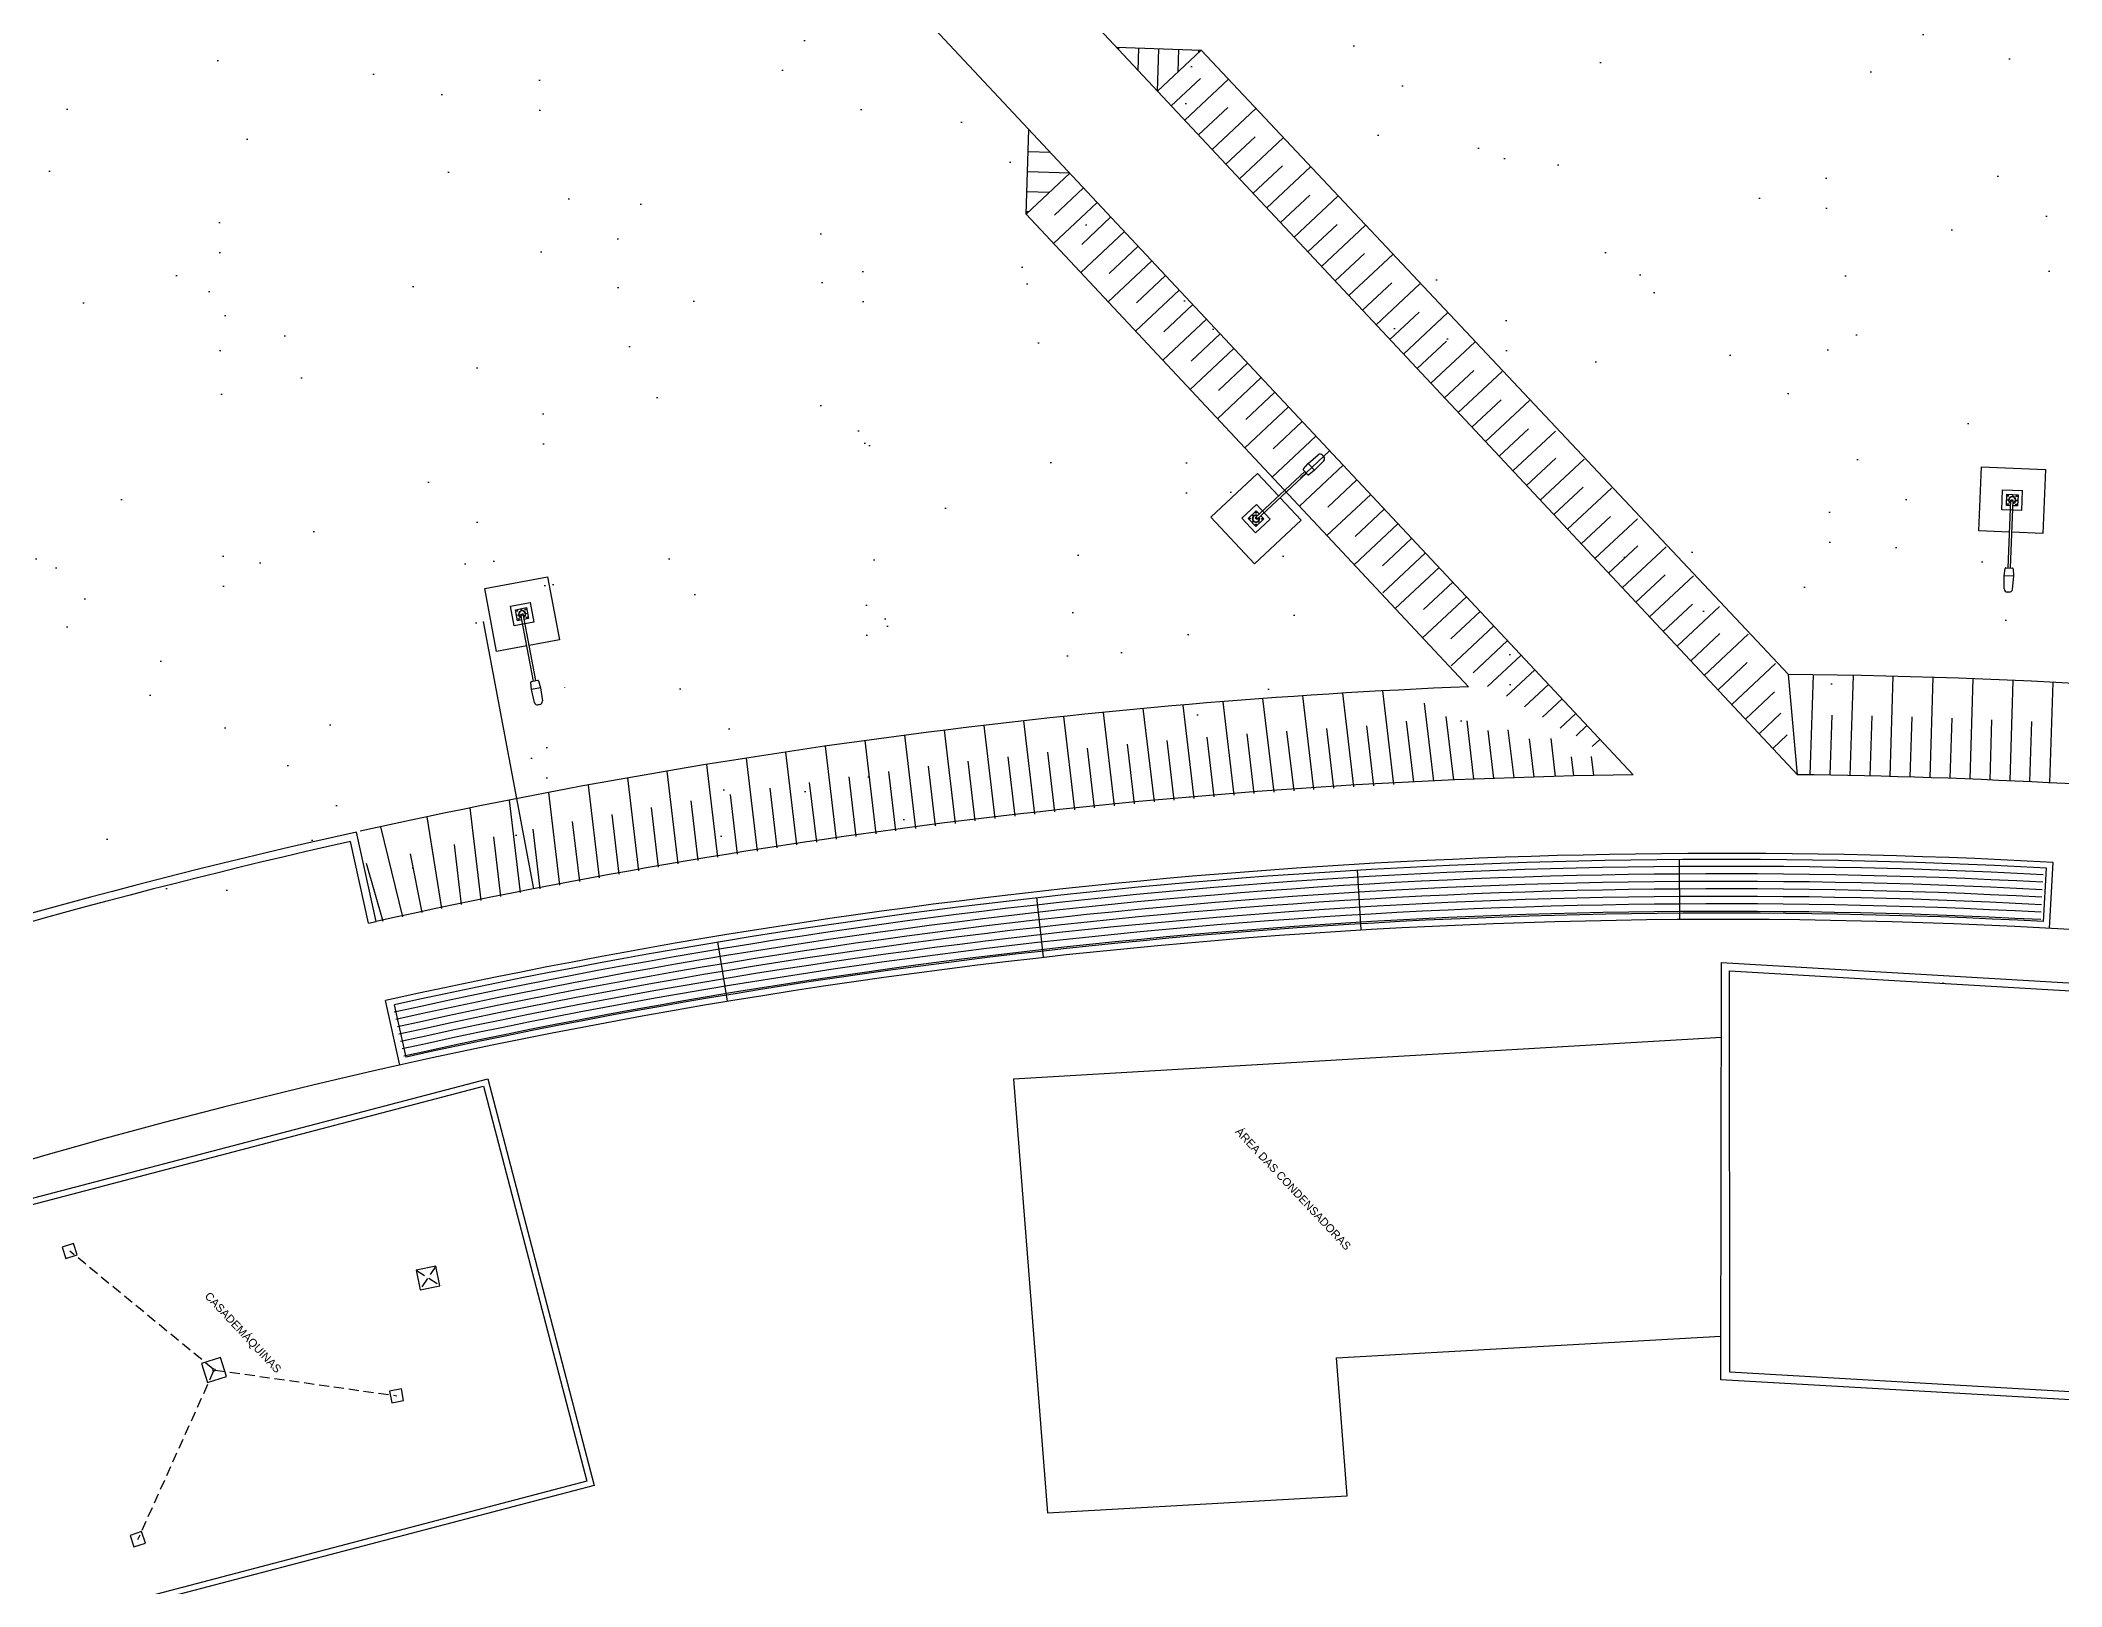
# Model space of a CAD drawing. Header units: metres. Extents: x 1796 to 2240, y -1398 to -687.
# Drawn here: x 1929.3 to 1979.8, y -1137.7 to -1099.1 of the extents above; entities that cross this region are included whole.
import ezdxf

# ---------------------------------------------------------------- set-up
doc = ezdxf.new("R2010")
doc.units = ezdxf.units.M
doc.header["$MEASUREMENT"] = 0
doc.linetypes.add('HIDDEN', pattern=[0.375, 0.25, -0.125])
doc.layers.add('ARQUITETURA', color=253, linetype='CONTINUOUS')
doc.styles.add('ENGECAD', font='arial.ttf')
pattern_1 = [(350.62296, (1466.5355, -762.2295), (4.08992, 4.08927), [0, -4.56, 0, -5.1, 0, -4.875]), (320.623, (1466.5355, -762.2295), (9.80883, 1.91215), [0, -2.46, 0, -4.11, 0, -1.575]), (280.623, (1464.013, -759.536), (6.39856, -6.807323), [0, -1.5, 0, -5.4, 0, -7.05]), (270.623, (1464.013, -759.536), (8.08648, -4.78256), [0, -0.75, 0, -3.54, 0, -4.05])]

msp = doc.modelspace()

# ---------------------------------------------------------------- hatches: boundary and pattern name
at = {"layer": 'ARQUITETURA'}
h = msp.add_hatch(dxfattribs=at)
h.set_pattern_fill('AR-SAND', color=116, scale=3, angle=-46.877, style=0)
h.set_pattern_definition(pattern_1)
edge = h.paths.add_edge_path()
edge.add_line((1975.606, -1066.674), (1974.637, -1065.639))
edge.add_line((1974.637, -1065.639), (1982.064, -1058.683))
edge.add_line((1982.064, -1058.683), (1966.688, -1042.265))
edge.add_line((1966.688, -1042.265), (1959.102, -1049.369))
edge.add_line((1959.102, -1049.369), (1960.264, -1050.61))
edge.add_line((1960.264, -1050.61), (1933.857, -1075.342))
edge.add_line((1933.857, -1075.342), (1952.762, -1095.528))
edge.add_line((1952.762, -1095.528), (1956.411, -1092.11))
edge.add_line((1956.411, -1092.11), (1958.223, -1094.044))
edge.add_line((1958.223, -1094.044), (1954.573, -1097.462))
edge.add_line((1954.573, -1097.462), (1972.833, -1116.959))
edge.add_arc((1973.247, -1274.849), 157.89, 75.30399, 90.15009, ccw=False)
edge.add_line((2013.302, -1122.124), (2015.597, -1109.849))
edge.add_arc((2010.779, -1108.954), 4.9, -10.5203, 43.1232)
edge.add_line((2014.355, -1105.605), (2002.802, -1093.268))
edge.add_line((2002.802, -1093.268), (2001.34, -1094.637))
edge.add_line((2001.34, -1094.637), (1975.364, -1066.9))
edge.add_line((1975.364, -1066.9), (1975.606, -1066.674))
h.paths.add_polyline_path([(2013.169, -1120.811), (2011.94, -1120.583), (2014.193, -1107.692), (2015.49, -1107.651)])
h = msp.add_hatch(dxfattribs=at)
h.set_pattern_fill('AR-SAND', color=116, scale=3, angle=-46.877, style=0)
h.set_pattern_definition(pattern_1)
h.paths.add_polyline_path([(1951.004, -1093.728), (1968.733, -1112.659), (1968.862, -1112.538), (1932.176, -1073.366), (1929.342, -1076.02), (1966.029, -1115.192), (1966.586, -1114.67), (1948.814, -1095.779)])
h = msp.add_hatch(dxfattribs=at)
h.set_pattern_fill('AR-SAND', color=116, scale=3, angle=-46.877, style=0)
h.set_pattern_definition(pattern_1)
edge = h.paths.add_edge_path()
edge.add_line((1964.486, -1113.35), (1964.457, -1112.47))
edge.add_line((1964.457, -1112.47), (1929.855, -1075.539))
edge.add_line((1929.855, -1075.539), (1850.314, -1150.032))
edge.add_line((1850.314, -1150.032), (1856.26, -1156.15))
edge.add_arc((1978.168, -1308.604), 195.201, 117.48269, 128.64706, ccw=False)
edge.add_line((1888.086, -1135.431), (1901.081, -1128.965))
edge.add_arc((1969.724, -1271.153), 157.89, 110.41728, 115.76953, ccw=False)
edge.add_arc((1969.724, -1271.153), 157.89, 91.90094, 110.41728, ccw=False)
h = msp.add_hatch(dxfattribs=at)
h.set_pattern_fill('AR-SAND', color=116, scale=3, angle=-46.877, style=0)
h.set_pattern_definition(pattern_1)
edge = h.paths.add_edge_path()
edge.add_line((1964.981, -1115.236), (1961.442, -1111.457))
edge.add_line((1961.442, -1111.457), (1956.864, -1112.294))
edge.add_line((1956.864, -1112.294), (1953.403, -1113.805))
edge.add_line((1953.403, -1113.805), (1942.38, -1115.253))
edge.add_line((1942.38, -1115.253), (1915.95, -1120.22))
edge.add_line((1915.95, -1120.22), (1876.688, -1141.44))
edge.add_line((1876.688, -1141.44), (1856.607, -1156.533))
edge.add_line((1856.607, -1156.533), (1857.974, -1157.992))
edge.add_line((1857.974, -1157.992), (1883.408, -1140.751))
edge.add_line((1883.408, -1140.751), (1899.668, -1132.033))
edge.add_line((1899.668, -1132.033), (1916.655, -1123.726))
edge.add_line((1916.655, -1123.726), (1917.043, -1124.756))
edge.add_line((1917.043, -1124.756), (1937.183, -1118.865))
edge.add_line((1937.183, -1118.865), (1937.577, -1121.123))
edge.add_line((1937.577, -1121.123), (1953.137, -1118.486))
edge.add_line((1953.137, -1118.486), (1968.473, -1117.448))
edge.add_line((1968.473, -1117.448), (1953.992, -1101.308))
edge.add_line((1953.992, -1101.308), (1953.923, -1103.428))
edge.add_line((1953.923, -1103.428), (1964.86, -1115.106))

# ---------------------------------------------------------------- linework, layer by layer
for p, q in [((1929.855, -1075.539), (1969.097, -1117.436)), ((1951.807, -1094.586), (1973.205, -1117.434)), ((1956.182, -1099.257), (1958.302, -1099.327)), ((1956.24, -1099.32), (1956.242, -1099.259)), ((1956.724, -1099.836), (1956.742, -1099.275)), ((1957.207, -1100.352), (1957.242, -1099.292)), ((1957.207, -1100.352), (1958.302, -1099.327)), ((1957.723, -1099.869), (1957.742, -1099.308)), ((1958.239, -1099.385), (1958.241, -1099.325)), ((1958.302, -1099.327), (1972.984, -1114.928)), ((1957.549, -1100.717), (1958.279, -1100.033)), ((1957.891, -1101.082), (1958.985, -1100.056)), ((1958.232, -1101.447), (1958.962, -1100.763)), ((1958.574, -1101.812), (1959.669, -1100.786)), ((1953.923, -1103.428), (1953.992, -1101.308)), ((1958.916, -1102.177), (1959.646, -1101.493)), ((1954.534, -1101.886), (1953.974, -1101.868)), ((1959.258, -1102.542), (1960.353, -1101.516)), ((1955.017, -1102.403), (1953.923, -1103.428)), ((1955.017, -1102.403), (1953.957, -1102.368)), ((1959.6, -1102.906), (1960.329, -1102.223)), ((1959.941, -1103.271), (1961.036, -1102.246)), ((1954.501, -1102.886), (1953.941, -1102.868)), ((1955.359, -1102.768), (1954.629, -1103.451)), ((1960.283, -1103.636), (1961.013, -1102.953)), ((1960.625, -1104.001), (1961.72, -1102.976)), ((1953.923, -1103.428), (1964.981, -1115.236)), ((1953.985, -1103.369), (1953.925, -1103.367)), ((1955.701, -1103.132), (1954.606, -1104.158)), ((1956.043, -1103.497), (1955.313, -1104.181)), ((1956.385, -1103.862), (1955.29, -1104.888)), ((1960.967, -1104.366), (1961.697, -1103.683)), ((1961.308, -1104.731), (1962.403, -1103.706)), ((1956.726, -1104.227), (1955.996, -1104.911)), ((1961.65, -1105.096), (1962.38, -1104.413)), ((1961.992, -1105.461), (1963.087, -1104.436)), ((1957.068, -1104.592), (1955.973, -1105.618)), ((1957.41, -1104.957), (1956.68, -1105.641)), ((1957.752, -1105.322), (1956.657, -1106.347)), ((1962.334, -1105.826), (1963.064, -1105.142)), ((1962.676, -1106.191), (1963.77, -1105.166)), ((1958.435, -1106.052), (1957.34, -1107.077)), ((1958.093, -1105.687), (1957.364, -1106.371)), ((1963.017, -1106.556), (1963.747, -1105.872)), ((1963.359, -1106.921), (1964.454, -1105.896)), ((1958.777, -1106.417), (1958.047, -1107.101)), ((1959.119, -1106.782), (1958.024, -1107.807)), ((1963.701, -1107.286), (1964.431, -1106.602)), ((1964.043, -1107.651), (1965.138, -1106.625)), ((1959.802, -1107.512), (1958.708, -1108.537)), ((1959.461, -1107.147), (1958.731, -1107.83)), ((1964.385, -1108.016), (1965.114, -1107.332)), ((1964.726, -1108.381), (1965.821, -1107.355)), ((1960.144, -1107.877), (1959.414, -1108.56)), ((1965.068, -1108.746), (1965.798, -1108.062)), ((1960.486, -1108.242), (1959.391, -1109.267)), ((1965.41, -1109.111), (1966.505, -1108.085)), ((1961.169, -1108.972), (1960.075, -1109.997)), ((1960.828, -1108.607), (1960.098, -1109.29)), ((1965.752, -1109.475), (1966.482, -1108.792)), ((1966.093, -1109.84), (1967.155, -1108.846)), ((1961.511, -1109.337), (1960.781, -1110.02)), ((1960.975, -1109.657), (1961.225, -1109.442)), ((1961.364, -1109.589), (1961.133, -1109.825)), ((1961.336, -1109.448), (1961.365, -1109.479)), ((1966.435, -1110.205), (1967.165, -1109.522)), ((1966.777, -1110.57), (1967.872, -1109.545)), ((1958.538, -1110.997), (1959.706, -1109.904)), ((1960.888, -1109.855), (1959.65, -1111.014)), ((1960.929, -1109.899), (1959.691, -1111.058)), ((1959.706, -1109.904), (1960.234, -1110.467)), ((1961.853, -1109.701), (1960.758, -1110.727)), ((1960.963, -1109.936), (1960.853, -1109.819)), ((1960.854, -1109.791), (1960.975, -1109.657)), ((1960.975, -1109.657), (1961.133, -1109.825)), ((1961.133, -1109.825), (1960.991, -1109.937)), ((1962.195, -1110.066), (1961.465, -1110.75)), ((1977.742, -1111.337), (1977.811, -1109.738)), ((1977.811, -1109.738), (1979.409, -1109.807)), ((1979.409, -1109.807), (1979.34, -1111.405)), ((1960.275, -1110.511), (1960.8, -1111.071)), ((1962.537, -1110.431), (1961.442, -1111.457)), ((1967.119, -1110.935), (1967.849, -1110.252)), ((1967.461, -1111.3), (1968.555, -1110.275)), ((1978.315, -1110.811), (1978.336, -1110.311)), ((1978.336, -1110.311), (1978.836, -1110.333)), ((1978.429, -1110.706), (1978.442, -1110.426)), ((1978.435, -1110.568), (1978.485, -1110.57)), ((1978.436, -1110.563), (1978.486, -1110.565)), ((1978.442, -1110.426), (1978.721, -1110.438)), ((1978.492, -1110.466), (1978.462, -1110.464)), ((1978.47, -1112.264), (1978.543, -1110.571)), ((1978.477, -1110.48), (1978.478, -1110.45)), ((1978.53, -1112.267), (1978.603, -1110.573)), ((1978.602, -1110.603), (1978.542, -1110.6)), ((1978.603, -1110.573), (1978.543, -1110.571)), ((1978.573, -1110.569), (1978.578, -1110.569)), ((1978.578, -1110.569), (1978.573, -1110.574)), ((1978.573, -1110.569), (1978.573, -1110.574)), ((1978.573, -1110.569), (1978.578, -1110.574)), ((1978.573, -1110.574), (1978.578, -1110.574)), ((1978.579, -1110.432), (1978.577, -1110.482)), ((1978.578, -1110.569), (1978.578, -1110.574)), ((1978.584, -1110.432), (1978.582, -1110.482)), ((1978.665, -1110.573), (1978.715, -1110.575)), ((1978.665, -1110.578), (1978.715, -1110.58)), ((1978.667, -1110.473), (1978.697, -1110.475)), ((1978.683, -1110.459), (1978.682, -1110.489)), ((1978.721, -1110.438), (1978.709, -1110.718)), ((1978.814, -1110.832), (1978.836, -1110.333)), ((1959.632, -1112.165), (1958.538, -1110.997)), ((1959.681, -1110.681), (1959.316, -1111.023)), ((1959.658, -1111.388), (1959.316, -1111.023)), ((1959.471, -1111.028), (1959.676, -1110.836)), ((1959.663, -1111.232), (1959.471, -1111.028)), ((1959.535, -1111.019), (1959.513, -1111.04)), ((1959.535, -1111.04), (1959.514, -1111.019)), ((1959.565, -1111.128), (1959.602, -1111.094)), ((1959.569, -1111.132), (1959.605, -1111.098)), ((1959.606, -1110.97), (1959.572, -1110.934)), ((1959.609, -1110.967), (1959.575, -1110.93)), ((1960.8, -1111.071), (1959.632, -1112.165)), ((1959.65, -1111.014), (1959.691, -1111.058)), ((1960.023, -1111.046), (1959.658, -1111.388)), ((1959.663, -1110.9), (1959.685, -1110.879)), ((1959.867, -1111.041), (1959.663, -1111.232)), ((1959.664, -1110.878), (1959.684, -1110.9)), ((1959.666, -1111.034), (1959.669, -1111.031)), ((1959.669, -1111.038), (1959.666, -1111.034)), ((1959.666, -1111.034), (1959.673, -1111.034)), ((1959.673, -1111.034), (1959.669, -1111.031)), ((1959.669, -1111.038), (1959.669, -1111.031)), ((1959.669, -1111.038), (1959.673, -1111.034)), ((1959.672, -1110.994), (1959.713, -1111.037)), ((1959.676, -1110.836), (1959.753, -1110.918)), ((1959.681, -1110.681), (1960.023, -1111.046)), ((1959.763, -1111.138), (1959.729, -1111.102)), ((1959.767, -1111.135), (1959.732, -1111.098)), ((1959.794, -1110.962), (1959.867, -1111.041)), ((1959.814, -1111.039), (1959.803, -1111.049)), ((1959.804, -1111.028), (1959.824, -1111.05)), ((1959.814, -1111.039), (1959.825, -1111.029)), ((1962.878, -1110.796), (1962.149, -1111.48)), ((1967.802, -1111.665), (1968.532, -1110.982)), ((1968.144, -1112.03), (1969.206, -1111.036)), ((1978.814, -1110.832), (1978.315, -1110.811)), ((1978.537, -1110.71), (1978.429, -1110.706)), ((1978.484, -1110.671), (1978.454, -1110.669)), ((1978.469, -1110.655), (1978.468, -1110.685)), ((1978.709, -1110.718), (1978.597, -1110.713)), ((1978.673, -1110.679), (1978.658, -1110.678)), ((1978.674, -1110.664), (1978.673, -1110.694)), ((1978.673, -1110.679), (1978.688, -1110.679)), ((1959.675, -1111.169), (1959.653, -1111.189)), ((1959.654, -1111.168), (1959.675, -1111.19)), ((1963.22, -1111.161), (1962.125, -1112.187)), ((1963.562, -1111.526), (1962.832, -1112.21)), ((1978.509, -1111.37), (1977.742, -1111.337)), ((1979.34, -1111.405), (1978.568, -1111.372)), ((1963.904, -1111.891), (1962.842, -1112.885)), ((1968.486, -1112.395), (1969.216, -1111.711)), ((1968.828, -1112.76), (1969.923, -1111.735)), ((1940.389, -1112.783), (1941.961, -1112.487)), ((1941.961, -1112.487), (1942.257, -1114.059)), ((1964.246, -1112.256), (1963.151, -1113.281)), ((1964.587, -1112.621), (1963.857, -1113.305)), ((1969.169, -1113.125), (1969.899, -1112.441)), ((1969.511, -1113.49), (1970.606, -1112.465)), ((1978.376, -1112.79), (1978.377, -1112.46)), ((1978.377, -1112.46), (1978.399, -1112.281)), ((1978.606, -1112.47), (1978.377, -1112.46)), ((1978.42, -1112.262), (1978.58, -1112.269)), ((1978.606, -1112.47), (1978.578, -1112.798)), ((1978.599, -1112.29), (1978.606, -1112.47)), ((1940.684, -1114.355), (1940.389, -1112.783)), ((1941.031, -1113.222), (1941.522, -1113.129)), ((1941.522, -1113.129), (1941.614, -1113.621)), ((1964.929, -1112.986), (1963.834, -1114.011)), ((1978.495, -1112.872), (1978.453, -1112.87)), ((1940.35, -1113.604), (1941.605, -1120.281)), ((1941.123, -1113.713), (1941.031, -1113.222)), ((1941.614, -1113.621), (1941.123, -1113.713)), ((1941.159, -1113.309), (1941.434, -1113.258)), ((1941.211, -1113.585), (1941.159, -1113.309)), ((1941.184, -1113.444), (1941.234, -1113.435)), ((1941.185, -1113.449), (1941.235, -1113.44)), ((1941.218, -1113.337), (1941.188, -1113.342)), ((1941.203, -1113.339), (1941.2, -1113.325)), ((1941.206, -1113.354), (1941.203, -1113.339)), ((1941.317, -1113.565), (1941.211, -1113.585)), ((1941.256, -1113.538), (1941.226, -1113.544)), ((1941.238, -1113.526), (1941.244, -1113.556)), ((1941.35, -1113.416), (1941.291, -1113.427)), ((1941.604, -1115.093), (1941.291, -1113.427)), ((1941.294, -1113.284), (1941.303, -1113.333)), ((1941.355, -1113.446), (1941.296, -1113.457)), ((1941.299, -1113.283), (1941.308, -1113.332)), ((1941.32, -1113.419), (1941.325, -1113.418)), ((1941.32, -1113.419), (1941.321, -1113.424)), ((1941.32, -1113.419), (1941.325, -1113.423)), ((1941.325, -1113.418), (1941.321, -1113.424)), ((1941.321, -1113.424), (1941.325, -1113.423)), ((1941.325, -1113.418), (1941.325, -1113.423)), ((1941.663, -1115.082), (1941.35, -1113.416)), ((1941.486, -1113.533), (1941.375, -1113.554)), ((1941.39, -1113.304), (1941.419, -1113.299)), ((1941.402, -1113.287), (1941.407, -1113.316)), ((1941.411, -1113.402), (1941.46, -1113.393)), ((1941.411, -1113.407), (1941.461, -1113.398)), ((1941.457, -1113.5), (1941.428, -1113.506)), ((1941.434, -1113.258), (1941.486, -1113.533)), ((1941.439, -1113.488), (1941.445, -1113.518)), ((1965.271, -1113.351), (1964.541, -1114.034)), ((1969.853, -1113.855), (1970.583, -1113.171)), ((1970.195, -1114.22), (1971.256, -1113.226)), ((1942.257, -1114.059), (1941.497, -1114.202)), ((1965.613, -1113.716), (1964.551, -1114.71)), ((1965.954, -1114.081), (1965.096, -1114.885)), ((1970.537, -1114.585), (1971.266, -1113.901)), ((1970.878, -1114.95), (1971.973, -1113.924)), ((1941.438, -1114.213), (1940.684, -1114.355)), ((1966.296, -1114.446), (1965.46, -1115.229)), ((1971.22, -1115.315), (1971.95, -1114.631)), ((1941.557, -1115.305), (1941.539, -1115.126)), ((1941.555, -1115.102), (1941.712, -1115.073)), ((1941.735, -1115.089), (1941.783, -1115.263)), ((1966.638, -1114.811), (1965.929, -1115.474)), ((1971.562, -1115.68), (1972.657, -1114.654)), ((1973.205, -1117.434), (1972.984, -1114.928)), ((1973.522, -1117.434), (1973.604, -1114.935)), ((1974.522, -1117.45), (1974.604, -1114.951)), ((1975.521, -1117.473), (1975.603, -1114.974)), ((1976.521, -1117.502), (1976.603, -1115.003)), ((1977.52, -1117.537), (1977.602, -1115.039)), ((1978.52, -1117.579), (1978.601, -1115.08)), ((1979.519, -1117.627), (1979.6, -1115.128)), ((1941.783, -1115.263), (1941.557, -1115.305)), ((1941.632, -1115.626), (1941.557, -1115.305)), ((1941.783, -1115.263), (1941.83, -1115.589)), ((1942.38, -1115.253), (1942.381, -1115.258)), ((1958.838, -1115.608), (1959.115, -1117.944)), ((1959.836, -1115.531), (1960.113, -1117.868)), ((1960.834, -1115.461), (1961.111, -1117.799)), ((1961.834, -1115.397), (1962.111, -1117.736)), ((1962.834, -1115.339), (1963.111, -1117.68)), ((1963.877, -1115.647), (1964.108, -1117.595)), ((1966.98, -1115.176), (1966.382, -1115.735)), ((1967.322, -1115.541), (1966.835, -1115.996)), ((1971.904, -1116.044), (1972.634, -1115.361)), ((1941.766, -1115.679), (1941.724, -1115.687)), ((1953.859, -1116.086), (1954.135, -1118.415)), ((1954.854, -1115.978), (1955.13, -1118.308)), ((1955.848, -1115.876), (1956.125, -1118.208)), ((1956.844, -1115.78), (1957.121, -1118.113)), ((1957.841, -1115.691), (1958.117, -1118.025)), ((1963.427, -1116.097), (1963.608, -1117.621)), ((1964.42, -1115.979), (1964.609, -1117.571)), ((1964.937, -1116.089), (1965.11, -1117.548)), ((1967.663, -1115.906), (1967.277, -1116.267)), ((1972.246, -1116.409), (1972.793, -1115.897)), ((1974.022, -1117.441), (1974.071, -1115.942)), ((1975.022, -1117.461), (1975.071, -1115.962)), ((1976.021, -1117.487), (1976.07, -1115.987)), ((1977.021, -1117.519), (1977.07, -1116.02)), ((1978.02, -1117.557), (1978.069, -1116.058)), ((1979.019, -1117.602), (1979.068, -1116.103)), ((1949.89, -1116.581), (1950.166, -1118.906)), ((1950.881, -1116.448), (1951.157, -1118.774)), ((1951.873, -1116.321), (1952.149, -1118.648)), ((1952.866, -1116.2), (1953.142, -1118.529)), ((1956.446, -1116.67), (1956.623, -1118.16)), ((1957.442, -1116.578), (1957.619, -1118.069)), ((1958.439, -1116.493), (1958.616, -1117.984)), ((1959.437, -1116.414), (1959.613, -1117.905)), ((1960.435, -1116.341), (1960.612, -1117.833)), ((1961.434, -1116.275), (1961.611, -1117.767)), ((1962.434, -1116.215), (1962.611, -1117.707)), ((1965.469, -1116.329), (1965.611, -1117.527)), ((1965.97, -1116.311), (1966.112, -1117.509)), ((1966.5, -1116.538), (1966.613, -1117.49)), ((1967.038, -1116.525), (1967.151, -1117.476)), ((1967.945, -1116.206), (1967.675, -1116.458)), ((1968.268, -1116.551), (1968.075, -1116.732)), ((1972.587, -1116.774), (1972.952, -1116.433)), ((1945.933, -1117.178), (1946.208, -1119.497)), ((1946.921, -1117.019), (1947.196, -1119.34)), ((1947.91, -1116.867), (1948.185, -1119.189)), ((1948.9, -1116.721), (1949.175, -1119.044)), ((1952.469, -1117.098), (1952.645, -1118.588)), ((1953.462, -1116.982), (1953.639, -1118.471)), ((1954.456, -1116.871), (1954.633, -1118.361)), ((1955.451, -1116.768), (1955.627, -1118.257)), ((1967.553, -1116.989), (1967.61, -1117.464)), ((1968.048, -1116.978), (1968.104, -1117.453)), ((1943.959, -1117.514), (1944.233, -1119.831)), ((1944.945, -1117.343), (1945.22, -1119.661)), ((1948.503, -1117.626), (1948.68, -1119.116)), ((1949.494, -1117.485), (1949.67, -1118.974)), ((1950.485, -1117.349), (1950.661, -1118.839)), ((1951.476, -1117.221), (1951.653, -1118.71)), ((1941.003, -1118.065), (1941.277, -1120.379)), ((1941.987, -1117.875), (1942.262, -1120.19)), ((1942.973, -1117.691), (1943.247, -1120.007)), ((1945.537, -1118.087), (1945.714, -1119.578)), ((1946.525, -1117.927), (1946.702, -1119.418)), ((1947.514, -1117.773), (1947.691, -1119.264)), ((1938.944, -1118.484), (1939.31, -1120.774)), ((1940.019, -1118.262), (1940.293, -1120.574)), ((1942.577, -1118.605), (1942.754, -1120.098)), ((1943.563, -1118.426), (1943.74, -1119.918)), ((1944.55, -1118.254), (1944.727, -1119.745)), ((1937.481, -1121.144), (1937.031, -1119.103)), ((1937.031, -1119.103), (1937.031, -1119.103)), ((1937.676, -1121.101), (1937.183, -1118.865)), ((1937.779, -1118.734), (1938.33, -1120.983)), ((1939.624, -1119.179), (1939.802, -1120.674)), ((1940.608, -1118.981), (1940.785, -1120.475)), ((1941.592, -1118.79), (1941.769, -1120.283)), ((1937.423, -1119.645), (1937.84, -1121.089)), ((1938.523, -1119.409), (1938.82, -1120.878)), ((1970.265, -1121.039), (1970.254, -1119.539)), ((1979.441, -1119.614), (1979.441, -1119.614)), ((1979.51, -1121.27), (1979.601, -1119.623)), ((1962.298, -1121.305), (1962.209, -1119.808)), ((1979.359, -1121.102), (1979.433, -1119.764)), ((1954.356, -1121.989), (1954.189, -1120.498)), ((1937.479, -1121.145), (1937.674, -1121.102)), ((1946.461, -1123.088), (1946.216, -1121.608)), ((1971.507, -1122.336), (1988.443, -1123.325)), ((1971.512, -1132.363), (1971.507, -1122.336)), ((1976.846, -1122.648), (1976.847, -1122.627)), ((1938.103, -1123.035), (1937.907, -1123.078)), ((1938.263, -1124.689), (1937.907, -1123.078)), ((1938.423, -1124.49), (1938.135, -1123.181)), ((1987.292, -1133.268), (1971.512, -1132.363))]:
    msp.add_line(p, q, dxfattribs=at)
at = {"layer": 'ARQUITETURA', "linetype": 'HIDDEN'}
for p, q in [((1933.602, -1132.285), (1930.013, -1129.336)), ((1938.676, -1129.81), (1939.26, -1130.187)), ((1939.166, -1129.712), (1938.773, -1130.3)), ((1933.611, -1132.331), (1931.712, -1136.547)), ((1933.649, -1132.307), (1938.191, -1132.952))]:
    msp.add_line(p, q, dxfattribs=at)
at = {"layer": 'ARQUITETURA'}
for points in [[(1971.29, -1132.55), (1971.307, -1122.124), (1988.666, -1123.138), (1987.469, -1133.479)], [(1927.359, -1139.326), (1924.118, -1129.315), (1940.467, -1125.03), (1943.125, -1135.189)], [(1927.458, -1139.145), (1924.31, -1129.42), (1940.36, -1125.213), (1942.942, -1135.082)], [(1929.914, -1129.521), (1930.199, -1129.429), (1930.107, -1129.143), (1929.821, -1129.236)], [(1938.773, -1130.3), (1939.264, -1130.203), (1939.166, -1129.712), (1938.676, -1129.81)], [(1933.46, -1132.62), (1933.936, -1132.466), (1933.782, -1131.991), (1933.306, -1132.144)], [(1938.068, -1133.127), (1938.362, -1133.069), (1938.304, -1132.775), (1938.01, -1132.833)], [(1931.619, -1136.723), (1931.904, -1136.631), (1931.812, -1136.346), (1931.527, -1136.438)]]:
    msp.add_lwpolyline(points, close=True, dxfattribs=at)
msp.add_lwpolyline([(1971.304, -1123.999), (1953.606, -1125.036), (1954.461, -1135.872), (1961.951, -1135.451), (1961.679, -1132.001), (1971.292, -1131.461)], dxfattribs=at)
for centre, radius in [((1978.477, -1110.465), 0.01), ((1978.682, -1110.474), 0.01), ((1959.524, -1111.029), 0.01), ((1959.674, -1110.889), 0.01), ((1959.814, -1111.039), 0.01), ((1978.469, -1110.67), 0.01), ((1978.673, -1110.679), 0.01), ((1959.664, -1111.179), 0.01), ((1941.203, -1113.339), 0.01), ((1941.241, -1113.541), 0.01), ((1941.404, -1113.302), 0.01), ((1941.442, -1113.503), 0.01), ((1933.621, -1132.305), 0.0279)]:
    msp.add_circle(centre, radius, dxfattribs=at)
for centre, radius, start, end in [((1961.277, -1109.502), 0.08, 43.123, 130.7102), ((1961.306, -1109.533), 0.08, 315.5357, 43.123), ((1960.868, -1109.805), 0.02, 133.123, 223.123), ((1960.977, -1109.922), 0.02, 223.123, 313.123), ((1978.575, -1110.572), 0.09, 285.329, 246.3689), ((1978.575, -1110.572), 0.081, 287.3842, 243.882), ((1959.669, -1111.034), 0.09, 60.9146, 21.9545), ((1959.669, -1111.034), 0.081, 62.9698, 19.4676), ((1978.419, -1112.282), 0.02, 87.5374, 177.5374), ((1978.579, -1112.289), 0.02, 357.5374, 87.5374), ((1978.456, -1112.79), 0.08, 179.9501, 267.5374), ((1978.499, -1112.792), 0.08, 267.5374, 355.1246), ((1941.323, -1113.421), 0.09, 298.4363, 259.4763), ((1941.323, -1113.421), 0.081, 300.4915, 256.9894), ((1941.558, -1115.122), 0.02, 100.6448, 190.6448), ((1941.716, -1115.092), 0.02, 10.6448, 100.6448), ((1971.576, -1273.323, 0), 158.402, 75.43775, 89.49081), ((1971.437, -1272.994), 157.89, 92.34335, 102.49705), ((1941.71, -1115.608), 0.08, 193.0575, 280.6448), ((1941.751, -1115.601), 0.08, 280.6448, 8.232), ((1971.325, -1273.05), 155.63, 90.82055, 102.48734), ((1971.449, -1271.383), 153.959, 84.35856, 89.34642), ((1971.437, -1272.994), 157.89, 102.52981, 115.7695), ((1971.437, -1272.994), 157.69, 102.6026, 115.7695), ((1971.325, -1273.05), 153.65, 86.91269, 102.48729), ((1971.325, -1273.05), 153.5, 86.97247, 102.48734), ((1971.357, -1273.035), 153.312, 87.01276, 102.51921), ((1971.357, -1273.035), 153.125, 87.01284, 102.51938), ((1971.357, -1273.035), 152.937, 87.01291, 102.51954), ((1971.357, -1273.035), 152.75, 87.01298, 102.51971), ((1971.357, -1273.035), 152.562, 87.01306, 102.51987), ((1971.357, -1273.035), 152.375, 87.01313, 102.52004), ((1971.325, -1273.05), 152, 79.39324, 116.45531), ((1971.358, -1273.063), 152.215, 87.01414, 102.51833), ((1971.325, -1273.05), 152.16, 86.97346, 102.48783)]:
    msp.add_arc(centre, radius, start, end, dxfattribs=at)

# ---------------------------------------------------------------- texts
at = {"layer": 'ARQUITETURA', "style": 'ENGECAD'}
for s, p in [('ÁREA DAS CONDENSADORAS', (1959.137, -1126.363)), ('CASADEMÁQUINAS', (1933.373, -1130.473))]:
    msp.add_text(s, height=0.2, rotation=313.1278, dxfattribs=at).set_placement(p)

doc.saveas('drawing.dxf')
